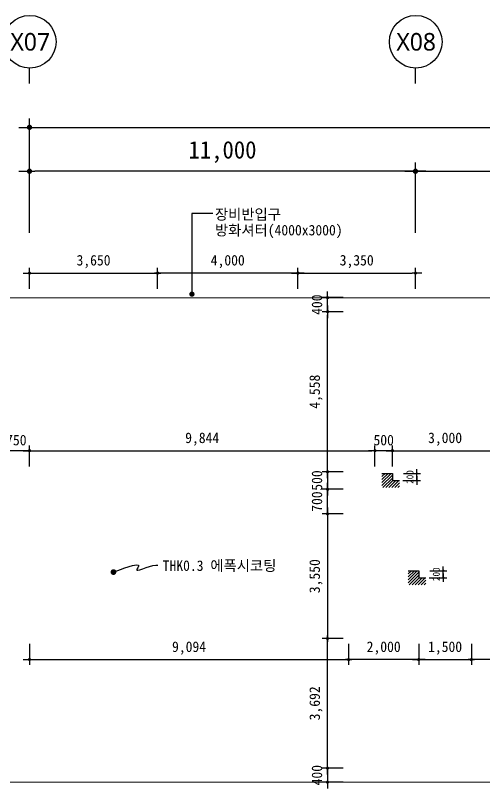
# Model space of a CAD drawing. Header units: inches. Extents: x 3675 to 732988, y -33059 to 70575.
# Drawn here: x 229963 to 243332, y 13283 to 35300 of the extents above; entities that cross this region are included whole.
import ezdxf
from ezdxf.enums import TextEntityAlignment as Align

# ---------------------------------------------------------------- set-up
doc = ezdxf.new("R2010")
doc.units = ezdxf.units.IN
doc.header["$MEASUREMENT"] = 0
doc.linetypes.add('CEN', pattern=[62, 60, -1, 0, -1])
doc.layers.get('0').update_dxf_attribs({"linetype": 'CONTINUOUS'})
for name, color, linetype, lineweight in [('A-AXIS-BUBL', 7, 'CONTINUOUS', 25), ('A-AXIS-LINE', 1, 'CEN', 15), ('A-DIMS', 7, 'CONTINUOUS', 25), ('A-MKXS-LEAD', 7, 'CONTINUOUS', 25), ('A-MKXS-TEXT1', 3, 'CONTINUOUS', 25), ('A-XXXX-HATC', 8, 'CONTINUOUS', 18), ('A-XXXX-SYMB', 7, 'CONTINUOUS', 25), ('A-XXXX-TXT2', 3, 'CONTINUOUS', 25)]:
    doc.layers.add(name, color=color, linetype=linetype, lineweight=lineweight)
doc.styles.add('HY울릉도L', font='H2GTRE.TTF')
doc.styles.add('돋움체', font='')
doc.styles.add('맑은고딕', font='malgun.ttf')
doc.styles.get('돋움체').set_extended_font_data('DotumChe')
doc.dimstyles.new('CDIM', dxfattribs={"dimtxt": 2, "dimasz": 0.6, "dimexe": 1, "dimexo": 1, "dimgap": 1, "dimtad": 1, "dimdec": 0, "dimrnd": 0.5, "dimzin": 0, "dimdsep": 32, "dimlunit": 6, "dimtxsty": 'HY울릉도L', "dimblk1": '_CIDOT', "dimblk2": '_CIDOT', "dimsah": 1, "dimcen": 4.5, "dimclrd": 2, "dimclre": 2, "dimclrt": 7, "dimadec": 0, "dimazin": 0, "dimtfac": 1, "dimtdec": 0, "dimtix": 1, "dimtmove": 2, "dimatfit": 1, "dimldrblk": '_CIDOT', "dimfxl": 1, "dimtolj": 1, "dimtzin": 0, "dimlwd": -1, "dimarcsym": 0})

# ---------------------------------------------------------------- blocks, each defined once
blk = doc.blocks.new('_CIDOT')
at = {"color": 0, "linetype": 'ByBlock'}
blk.add_line((2, 0), (-1, 0), dxfattribs=at)
at = {"color": 0, "linetype": 'ByBlock', "const_width": 0.5}
blk.add_lwpolyline([(-0.25, 0, 1), (0.25, 0, 1)], format="xyb", close=True, dxfattribs=at)
blk = doc.blocks.new('*D316')
at = {"layer": 'A-DIMS', "lineweight": -2, "transparency": 16777216}
for p, q in [((230363, 29113), (230363, 31113)), ((241363, 29113), (241363, 31113))]:
    blk.add_line(p, q, dxfattribs=at)
at = {"layer": 'A-DIMS', "transparency": 16777216}
blk.add_line((241213, 30863), (230513, 30863), dxfattribs=at)
at = {"layer": 'A-DIMS', "transparency": 16777216, "xscale": 150, "yscale": 150, "zscale": 150, "rotation": 180}
blk.add_blockref('_CIDOT', (230363, 30863), dxfattribs=at)
at = {"layer": 'A-DIMS', "transparency": 16777216, "xscale": 150, "yscale": 150, "zscale": 150}
blk.add_blockref('_CIDOT', (241363, 30863), dxfattribs=at)
at = {"layer": 'A-DIMS', "color": 3, "transparency": 16777216, "insert": (235863, 31410), "char_height": 500, "attachment_point": 5, "style": '돋움체'}
blk.add_mtext('\\A1;11,000', dxfattribs=at)
blk = doc.blocks.new('*D317')
at = {"layer": 'A-DIMS', "lineweight": -2, "transparency": 16777216}
for p, q in [((230363, 29113), (230363, 32363)), ((285363, 29113), (285363, 32363))]:
    blk.add_line(p, q, dxfattribs=at)
at = {"layer": 'A-DIMS', "transparency": 16777216}
blk.add_line((230513, 32113), (285213, 32113), dxfattribs=at)
at = {"layer": 'A-DIMS', "transparency": 16777216, "xscale": 150, "yscale": 150, "zscale": 150, "rotation": 180}
blk.add_blockref('_CIDOT', (230363, 32113), dxfattribs=at)
at = {"layer": 'A-DIMS', "transparency": 16777216, "xscale": 150, "yscale": 150, "zscale": 150}
blk.add_blockref('_CIDOT', (285363, 32113), dxfattribs=at)
at = {"layer": 'A-DIMS', "color": 3, "transparency": 16777216, "insert": (257863, 32660), "char_height": 500, "attachment_point": 5, "style": '돋움체'}
blk.add_mtext('\\A1;55,000', dxfattribs=at)
blk = doc.blocks.new('*D313')
at = {"layer": 'A-DIMS', "lineweight": -2, "transparency": 16777216}
for p, q in [((241363, 29113), (241363, 31113)), ((252363, 29113), (252363, 31113))]:
    blk.add_line(p, q, dxfattribs=at)
at = {"layer": 'A-DIMS', "transparency": 16777216}
blk.add_line((241513, 30863), (252213, 30863), dxfattribs=at)
at = {"layer": 'A-DIMS', "transparency": 16777216, "xscale": 150, "yscale": 150, "zscale": 150, "rotation": 180}
blk.add_blockref('_CIDOT', (241363, 30863), dxfattribs=at)
at = {"layer": 'A-DIMS', "transparency": 16777216, "xscale": 150, "yscale": 150, "zscale": 150}
blk.add_blockref('_CIDOT', (252363, 30863), dxfattribs=at)
at = {"layer": 'A-DIMS', "color": 3, "transparency": 16777216, "insert": (246863, 31410), "char_height": 500, "attachment_point": 5, "style": '돋움체'}
blk.add_mtext('\\A1;11,000', dxfattribs=at)
blk = doc.blocks.new('*D356')
at = {"layer": 'A-DIMS', "lineweight": -2, "transparency": 16777216}
for p, q in [((239307, 21105), (238707, 21105)), ((239307, 17555), (238707, 17555))]:
    blk.add_line(p, q, dxfattribs=at)
at = {"layer": 'A-DIMS', "transparency": 16777216}
blk.add_line((238857, 21015), (238857, 17645), dxfattribs=at)
at = {"layer": 'A-DIMS', "transparency": 16777216, "xscale": 90, "yscale": 90, "zscale": 90}
for p, rotation in [((238857, 21105), 90), ((238857, 17555), 270)]:
    blk.add_blockref('_CIDOT', p, dxfattribs=dict(at, rotation=rotation))
at = {"layer": 'A-DIMS', "color": 3, "transparency": 16777216, "insert": (238528, 19330), "char_height": 300, "attachment_point": 5, "rotation": 90, "style": '돋움체'}
blk.add_mtext('\\A1;3,550', dxfattribs=at)
blk = doc.blocks.new('*D354')
at = {"layer": 'A-DIMS', "lineweight": -2, "transparency": 16777216}
for p, q in [((239307, 17555), (238707, 17555)), ((239307, 13863), (238707, 13863))]:
    blk.add_line(p, q, dxfattribs=at)
at = {"layer": 'A-DIMS', "transparency": 16777216}
blk.add_line((238857, 13953), (238857, 17465), dxfattribs=at)
at = {"layer": 'A-DIMS', "transparency": 16777216, "xscale": 90, "yscale": 90, "zscale": 90}
for p, rotation in [((238857, 17555), 90), ((238857, 13863), 270)]:
    blk.add_blockref('_CIDOT', p, dxfattribs=dict(at, rotation=rotation))
at = {"layer": 'A-DIMS', "color": 3, "transparency": 16777216, "insert": (238528, 15709), "char_height": 300, "attachment_point": 5, "rotation": 90, "style": '돋움체'}
blk.add_mtext('\\A1;3,692', dxfattribs=at)
blk = doc.blocks.new('*D355')
at = {"layer": 'A-DIMS', "transparency": 16777216}
for p, q in [((238857, 27353), (238857, 27443)), ((238857, 26863), (238857, 27263)), ((238857, 26773), (238857, 26683))]:
    blk.add_line(p, q, dxfattribs=at)
at = {"layer": 'A-DIMS', "lineweight": -2, "transparency": 16777216}
for p, q in [((239307, 27263), (238707, 27263)), ((239307, 26863), (238707, 26863))]:
    blk.add_line(p, q, dxfattribs=at)
at = {"layer": 'A-DIMS', "transparency": 16777216, "xscale": 90, "yscale": 90, "zscale": 90}
for p, rotation in [((238857, 27263), 270), ((238857, 26863), 90)]:
    blk.add_blockref('_CIDOT', p, dxfattribs=dict(at, rotation=rotation))
at = {"layer": 'A-DIMS', "color": 3, "transparency": 16777216, "insert": (238556, 27063), "char_height": 300, "attachment_point": 5, "rotation": 90, "style": '돋움체'}
blk.add_mtext('\\A1;400', dxfattribs=at)
blk = doc.blocks.new('*D357')
at = {"layer": 'A-DIMS', "lineweight": -2, "transparency": 16777216}
for p, q in [((230363, 27513), (230363, 28113)), ((234013, 27513), (234013, 28113))]:
    blk.add_line(p, q, dxfattribs=at)
at = {"layer": 'A-DIMS', "transparency": 16777216}
blk.add_line((230453, 27963), (233923, 27963), dxfattribs=at)
at = {"layer": 'A-DIMS', "transparency": 16777216, "xscale": 90, "yscale": 90, "zscale": 90, "rotation": 180}
blk.add_blockref('_CIDOT', (230363, 27963), dxfattribs=at)
at = {"layer": 'A-DIMS', "transparency": 16777216, "xscale": 90, "yscale": 90, "zscale": 90}
blk.add_blockref('_CIDOT', (234013, 27963), dxfattribs=at)
at = {"layer": 'A-DIMS', "color": 3, "transparency": 16777216, "insert": (232188, 28291), "char_height": 300, "attachment_point": 5, "style": '돋움체'}
blk.add_mtext('\\A1;3,650', dxfattribs=at)
blk = doc.blocks.new('*D358')
at = {"layer": 'A-DIMS', "lineweight": -2, "transparency": 16777216}
for p, q in [((234013, 27513), (234013, 28113)), ((238013, 27513), (238013, 28113))]:
    blk.add_line(p, q, dxfattribs=at)
at = {"layer": 'A-DIMS', "transparency": 16777216}
blk.add_line((237923, 27963), (234103, 27963), dxfattribs=at)
at = {"layer": 'A-DIMS', "transparency": 16777216, "xscale": 90, "yscale": 90, "zscale": 90, "rotation": 180}
blk.add_blockref('_CIDOT', (234013, 27963), dxfattribs=at)
at = {"layer": 'A-DIMS', "transparency": 16777216, "xscale": 90, "yscale": 90, "zscale": 90}
blk.add_blockref('_CIDOT', (238013, 27963), dxfattribs=at)
at = {"layer": 'A-DIMS', "color": 3, "transparency": 16777216, "insert": (236013, 28291), "char_height": 300, "attachment_point": 5, "style": '돋움체'}
blk.add_mtext('\\A1;4,000', dxfattribs=at)
blk = doc.blocks.new('*D359')
at = {"layer": 'A-DIMS', "lineweight": -2, "transparency": 16777216}
for p, q in [((238013, 27513), (238013, 28113)), ((241363, 27513), (241363, 28113))]:
    blk.add_line(p, q, dxfattribs=at)
at = {"layer": 'A-DIMS', "transparency": 16777216}
blk.add_line((238103, 27963), (241273, 27963), dxfattribs=at)
at = {"layer": 'A-DIMS', "transparency": 16777216, "xscale": 90, "yscale": 90, "zscale": 90, "rotation": 180}
blk.add_blockref('_CIDOT', (238013, 27963), dxfattribs=at)
at = {"layer": 'A-DIMS', "transparency": 16777216, "xscale": 90, "yscale": 90, "zscale": 90}
blk.add_blockref('_CIDOT', (241363, 27963), dxfattribs=at)
at = {"layer": 'A-DIMS', "color": 3, "transparency": 16777216, "insert": (239688, 28291), "char_height": 300, "attachment_point": 5, "style": '돋움체'}
blk.add_mtext('\\A1;3,350', dxfattribs=at)
blk = doc.blocks.new('*D362')
at = {"layer": 'A-DIMS', "transparency": 16777216}
for p, q in [((229523, 22905), (229433, 22905)), ((230363, 22905), (229613, 22905)), ((230453, 22905), (230543, 22905))]:
    blk.add_line(p, q, dxfattribs=at)
at = {"layer": 'A-DIMS', "lineweight": -2, "transparency": 16777216}
for p, q in [((229613, 22455), (229613, 23055)), ((230363, 22455), (230363, 23055))]:
    blk.add_line(p, q, dxfattribs=at)
at = {"layer": 'A-DIMS', "transparency": 16777216, "xscale": 90, "yscale": 90, "zscale": 90}
blk.add_blockref('_CIDOT', (229613, 22905), dxfattribs=at)
at = {"layer": 'A-DIMS', "transparency": 16777216, "xscale": 90, "yscale": 90, "zscale": 90, "rotation": 180}
blk.add_blockref('_CIDOT', (230363, 22905), dxfattribs=at)
at = {"layer": 'A-DIMS', "color": 3, "transparency": 16777216, "insert": (229988, 23205), "char_height": 300, "attachment_point": 5, "style": '돋움체'}
blk.add_mtext('\\A1;750', dxfattribs=at)
blk = doc.blocks.new('*D665')
at = {"layer": 'A-DIMS', "lineweight": -2, "transparency": 16777216}
for p, q in [((239307, 21805), (238707, 21805)), ((239307, 21105), (238707, 21105))]:
    blk.add_line(p, q, dxfattribs=at)
at = {"layer": 'A-DIMS', "transparency": 16777216}
for p, q in [((238857, 21895), (238857, 21985)), ((238857, 21105), (238857, 21805)), ((238857, 21015), (238857, 20925))]:
    blk.add_line(p, q, dxfattribs=at)
at = {"layer": 'A-DIMS', "transparency": 16777216, "xscale": 90, "yscale": 90, "zscale": 90}
for p, rotation in [((238857, 21805), 270), ((238857, 21105), 90)]:
    blk.add_blockref('_CIDOT', p, dxfattribs=dict(at, rotation=rotation))
at = {"layer": 'A-DIMS', "color": 3, "transparency": 16777216, "insert": (238556, 21455), "char_height": 300, "attachment_point": 5, "rotation": 90, "style": '돋움체'}
blk.add_mtext('\\A1;700', dxfattribs=at)
blk = doc.blocks.new('*D666')
at = {"layer": 'A-DIMS', "transparency": 16777216}
for p, q in [((238857, 22395), (238857, 22485)), ((238857, 22305), (238857, 21805)), ((238857, 21715), (238857, 21625))]:
    blk.add_line(p, q, dxfattribs=at)
at = {"layer": 'A-DIMS', "lineweight": -2, "transparency": 16777216}
for p, q in [((239307, 22305), (238707, 22305)), ((239307, 21805), (238707, 21805))]:
    blk.add_line(p, q, dxfattribs=at)
at = {"layer": 'A-DIMS', "transparency": 16777216, "xscale": 90, "yscale": 90, "zscale": 90}
for p, rotation in [((238857, 22305), 270), ((238857, 21805), 90)]:
    blk.add_blockref('_CIDOT', p, dxfattribs=dict(at, rotation=rotation))
at = {"layer": 'A-DIMS', "color": 3, "transparency": 16777216, "insert": (238556, 22055), "char_height": 300, "attachment_point": 5, "rotation": 90, "style": '돋움체'}
blk.add_mtext('\\A1;500', dxfattribs=at)
blk = doc.blocks.new('*D667')
at = {"layer": 'A-DIMS', "lineweight": -2, "transparency": 16777216}
for p, q in [((239307, 26863), (238707, 26863)), ((239307, 22305), (238707, 22305))]:
    blk.add_line(p, q, dxfattribs=at)
at = {"layer": 'A-DIMS', "transparency": 16777216}
blk.add_line((238857, 22395), (238857, 26773), dxfattribs=at)
at = {"layer": 'A-DIMS', "transparency": 16777216, "xscale": 90, "yscale": 90, "zscale": 90}
for p, rotation in [((238857, 26863), 90), ((238857, 22305), 270)]:
    blk.add_blockref('_CIDOT', p, dxfattribs=dict(at, rotation=rotation))
at = {"layer": 'A-DIMS', "color": 3, "transparency": 16777216, "insert": (238528, 24584), "char_height": 300, "attachment_point": 5, "rotation": 90, "style": '돋움체'}
blk.add_mtext('\\A1;4,558', dxfattribs=at)
blk = doc.blocks.new('*D668')
at = {"layer": 'A-DIMS', "lineweight": -2, "transparency": 16777216}
for p, q in [((240707, 22455), (240707, 23055)), ((243707, 22455), (243707, 23055))]:
    blk.add_line(p, q, dxfattribs=at)
at = {"layer": 'A-DIMS', "transparency": 16777216}
blk.add_line((240797, 22905), (243617, 22905), dxfattribs=at)
at = {"layer": 'A-DIMS', "transparency": 16777216, "xscale": 90, "yscale": 90, "zscale": 90, "rotation": 180}
blk.add_blockref('_CIDOT', (240707, 22905), dxfattribs=at)
at = {"layer": 'A-DIMS', "transparency": 16777216, "xscale": 90, "yscale": 90, "zscale": 90}
blk.add_blockref('_CIDOT', (243707, 22905), dxfattribs=at)
at = {"layer": 'A-DIMS', "color": 3, "transparency": 16777216, "insert": (242207, 23233), "char_height": 300, "attachment_point": 5, "style": '돋움체'}
blk.add_mtext('\\A1;3,000', dxfattribs=at)
blk = doc.blocks.new('*D670')
at = {"layer": 'A-DIMS', "lineweight": -2, "transparency": 16777216}
for p, q in [((230363, 22455), (230363, 23055)), ((240207, 22455), (240207, 23055))]:
    blk.add_line(p, q, dxfattribs=at)
at = {"layer": 'A-DIMS', "transparency": 16777216}
blk.add_line((230453, 22905), (240117, 22905), dxfattribs=at)
at = {"layer": 'A-DIMS', "transparency": 16777216, "xscale": 90, "yscale": 90, "zscale": 90, "rotation": 180}
blk.add_blockref('_CIDOT', (230363, 22905), dxfattribs=at)
at = {"layer": 'A-DIMS', "transparency": 16777216, "xscale": 90, "yscale": 90, "zscale": 90}
blk.add_blockref('_CIDOT', (240207, 22905), dxfattribs=at)
at = {"layer": 'A-DIMS', "color": 3, "transparency": 16777216, "insert": (235285, 23233), "char_height": 300, "attachment_point": 5, "style": '돋움체'}
blk.add_mtext('\\A1;9,844', dxfattribs=at)
blk = doc.blocks.new('*D671')
at = {"layer": 'A-DIMS', "transparency": 16777216}
for p, q in [((240117, 22905), (240027, 22905)), ((240707, 22905), (240207, 22905)), ((240797, 22905), (240887, 22905))]:
    blk.add_line(p, q, dxfattribs=at)
at = {"layer": 'A-DIMS', "lineweight": -2, "transparency": 16777216}
for p, q in [((240207, 22455), (240207, 23055)), ((240707, 22455), (240707, 23055))]:
    blk.add_line(p, q, dxfattribs=at)
at = {"layer": 'A-DIMS', "transparency": 16777216, "xscale": 90, "yscale": 90, "zscale": 90}
blk.add_blockref('_CIDOT', (240207, 22905), dxfattribs=at)
at = {"layer": 'A-DIMS', "transparency": 16777216, "xscale": 90, "yscale": 90, "zscale": 90, "rotation": 180}
blk.add_blockref('_CIDOT', (240707, 22905), dxfattribs=at)
at = {"layer": 'A-DIMS', "color": 3, "transparency": 16777216, "insert": (240457, 23205), "char_height": 300, "attachment_point": 5, "style": '돋움체'}
blk.add_mtext('\\A1;500', dxfattribs=at)
blk = doc.blocks.new('*D691')
at = {"layer": 'A-DIMS', "lineweight": -2, "transparency": 16777216}
for p, q in [((241457, 17405), (241457, 16805)), ((242957, 17405), (242957, 16805))]:
    blk.add_line(p, q, dxfattribs=at)
at = {"layer": 'A-DIMS', "transparency": 16777216}
blk.add_line((241547, 16955), (242867, 16955), dxfattribs=at)
at = {"layer": 'A-DIMS', "transparency": 16777216, "xscale": 90, "yscale": 90, "zscale": 90, "rotation": 180}
blk.add_blockref('_CIDOT', (241457, 16955), dxfattribs=at)
at = {"layer": 'A-DIMS', "transparency": 16777216, "xscale": 90, "yscale": 90, "zscale": 90}
blk.add_blockref('_CIDOT', (242957, 16955), dxfattribs=at)
at = {"layer": 'A-DIMS', "color": 3, "transparency": 16777216, "insert": (242207, 17283), "char_height": 300, "attachment_point": 5, "style": '돋움체'}
blk.add_mtext('\\A1;1,500', dxfattribs=at)
blk = doc.blocks.new('*D692')
at = {"layer": 'A-DIMS', "lineweight": -2, "transparency": 16777216}
for p, q in [((239457, 17405), (239457, 16805)), ((241457, 17405), (241457, 16805))]:
    blk.add_line(p, q, dxfattribs=at)
at = {"layer": 'A-DIMS', "transparency": 16777216}
blk.add_line((241367, 16955), (239547, 16955), dxfattribs=at)
at = {"layer": 'A-DIMS', "transparency": 16777216, "xscale": 90, "yscale": 90, "zscale": 90, "rotation": 180}
blk.add_blockref('_CIDOT', (239457, 16955), dxfattribs=at)
at = {"layer": 'A-DIMS', "transparency": 16777216, "xscale": 90, "yscale": 90, "zscale": 90}
blk.add_blockref('_CIDOT', (241457, 16955), dxfattribs=at)
at = {"layer": 'A-DIMS', "color": 3, "transparency": 16777216, "insert": (240457, 17283), "char_height": 300, "attachment_point": 5, "style": '돋움체'}
blk.add_mtext('\\A1;2,000', dxfattribs=at)
blk = doc.blocks.new('*D693')
at = {"layer": 'A-DIMS', "lineweight": -2, "transparency": 16777216}
for p, q in [((230363, 17405), (230363, 16805)), ((239457, 17405), (239457, 16805))]:
    blk.add_line(p, q, dxfattribs=at)
at = {"layer": 'A-DIMS', "transparency": 16777216}
blk.add_line((230453, 16955), (239367, 16955), dxfattribs=at)
at = {"layer": 'A-DIMS', "transparency": 16777216, "xscale": 90, "yscale": 90, "zscale": 90, "rotation": 180}
blk.add_blockref('_CIDOT', (230363, 16955), dxfattribs=at)
at = {"layer": 'A-DIMS', "transparency": 16777216, "xscale": 90, "yscale": 90, "zscale": 90}
blk.add_blockref('_CIDOT', (239457, 16955), dxfattribs=at)
at = {"layer": 'A-DIMS', "color": 3, "transparency": 16777216, "insert": (234910, 17283), "char_height": 300, "attachment_point": 5, "style": '돋움체'}
blk.add_mtext('\\A1;9,094', dxfattribs=at)
blk = doc.blocks.new('*D695')
at = {"layer": 'A-DIMS', "lineweight": -2, "transparency": 16777216}
for p, q in [((242957, 17405), (242957, 16805)), ((244957, 17405), (244957, 16805))]:
    blk.add_line(p, q, dxfattribs=at)
at = {"layer": 'A-DIMS', "transparency": 16777216}
blk.add_line((244867, 16955), (243047, 16955), dxfattribs=at)
at = {"layer": 'A-DIMS', "transparency": 16777216, "xscale": 90, "yscale": 90, "zscale": 90, "rotation": 180}
blk.add_blockref('_CIDOT', (242957, 16955), dxfattribs=at)
at = {"layer": 'A-DIMS', "transparency": 16777216, "xscale": 90, "yscale": 90, "zscale": 90}
blk.add_blockref('_CIDOT', (244957, 16955), dxfattribs=at)
at = {"layer": 'A-DIMS', "color": 3, "transparency": 16777216, "insert": (243957, 17283), "char_height": 300, "attachment_point": 5, "style": '돋움체'}
blk.add_mtext('\\A1;2,000', dxfattribs=at)
blk = doc.blocks.new('*D713')
at = {"layer": 'A-DIMS', "lineweight": -2, "transparency": 16777216}
for p, q in [((241019, 22255), (241506, 22255)), ((241007, 22055), (241506, 22055))]:
    blk.add_line(p, q, dxfattribs=at)
at = {"layer": 'A-DIMS', "transparency": 16777216}
for p, q in [((241406, 22315), (241406, 22375)), ((241406, 22055), (241406, 22255)), ((241406, 21995), (241406, 21935))]:
    blk.add_line(p, q, dxfattribs=at)
at = {"layer": 'A-DIMS', "transparency": 16777216, "xscale": 60, "yscale": 60, "zscale": 60}
for p, rotation in [((241406, 22255), 270), ((241406, 22055), 90)]:
    blk.add_blockref('_CIDOT', p, dxfattribs=dict(at, rotation=rotation))
at = {"layer": 'A-DIMS', "color": 3, "transparency": 16777216, "insert": (241206, 22155), "char_height": 200, "attachment_point": 5, "rotation": 90, "style": '돋움체'}
blk.add_mtext('\\A1;200', dxfattribs=at)
blk = doc.blocks.new('*D714')
at = {"layer": 'A-DIMS', "transparency": 16777216}
for p, q in [((242156, 19547), (242156, 19607)), ((242156, 19287), (242156, 19487)), ((242156, 19227), (242156, 19167))]:
    blk.add_line(p, q, dxfattribs=at)
at = {"layer": 'A-DIMS', "lineweight": -2, "transparency": 16777216}
for p, q in [((241769, 19487), (242256, 19487)), ((241757, 19287), (242256, 19287))]:
    blk.add_line(p, q, dxfattribs=at)
at = {"layer": 'A-DIMS', "transparency": 16777216, "xscale": 60, "yscale": 60, "zscale": 60}
for p, rotation in [((242156, 19487), 270), ((242156, 19287), 90)]:
    blk.add_blockref('_CIDOT', p, dxfattribs=dict(at, rotation=rotation))
at = {"layer": 'A-DIMS', "color": 3, "transparency": 16777216, "insert": (241956, 19387), "char_height": 200, "attachment_point": 5, "rotation": 90, "style": '돋움체'}
blk.add_mtext('\\A1;200', dxfattribs=at)
blk = doc.blocks.new('*D815')
at = {"layer": 'A-DIMS', "transparency": 16777216}
for p, q in [((238857, 13953), (238857, 14043)), ((238857, 13863), (238857, 13463)), ((238857, 13373), (238857, 13283))]:
    blk.add_line(p, q, dxfattribs=at)
at = {"layer": 'A-DIMS', "lineweight": -2, "transparency": 16777216}
for p, q in [((239307, 13863), (238707, 13863)), ((239307, 13463), (238707, 13463))]:
    blk.add_line(p, q, dxfattribs=at)
at = {"layer": 'A-DIMS', "transparency": 16777216, "xscale": 90, "yscale": 90, "zscale": 90}
for p, rotation in [((238857, 13863), 270), ((238857, 13463), 90)]:
    blk.add_blockref('_CIDOT', p, dxfattribs=dict(at, rotation=rotation))
at = {"layer": 'A-DIMS', "color": 3, "transparency": 16777216, "insert": (238556, 13663), "char_height": 300, "attachment_point": 5, "rotation": 90, "style": '돋움체'}
blk.add_mtext('\\A1;400', dxfattribs=at)

msp = doc.modelspace()

# ---------------------------------------------------------------- hatches: boundary and pattern name
at = {"layer": 'A-XXXX-HATC'}
h = msp.add_hatch(dxfattribs=at)
h.set_pattern_fill('BRICK', color=256, scale=60.000001, style=0)
h.set_pattern_definition([(45, (128143.28, -58278.216), (-42.426407, 42.426407), [])])
h.paths.add_polyline_path([(240406.7, 21854.6), (240406.7, 22254.6), (240706.7, 22254.6), (240706.7, 22054.6), (240906.7, 22054.6), (240906.7, 21854.6)])
h = msp.add_hatch(dxfattribs=at)
h.set_pattern_fill('BRICK', color=256, scale=60.000001, style=0)
h.set_pattern_definition([(45, (128893.28, -61046.19), (-42.426407, 42.426407), [])])
h.paths.add_polyline_path([(241156.7, 19086.7), (241156.7, 19486.7), (241456.7, 19486.7), (241456.7, 19286.7), (241656.7, 19286.7), (241656.7, 19086.7)])

# ---------------------------------------------------------------- linework, layer by layer
for p, q in [((234992, 29662.5), (234992, 27362.5)), ((235592, 29662.5), (234992, 29662.5))]:
    msp.add_line(p, q)
at = {"layer": 'A-AXIS-BUBL', "ltscale": 0.2}
for p, q in [((230362.5, 33362.5), (230362.5, 33800)), ((241362.5, 33362.5), (241362.5, 33800))]:
    msp.add_line(p, q, dxfattribs=at)
for centre in [(230369.9, 34550), (241369.9, 34550)]:
    msp.add_circle(centre, 750, dxfattribs=at)
at = {"layer": 'A-AXIS-LINE'}
for p, q in [((285912.5, 27262.5), (228362.5, 27262.5)), ((285912.5, 13462.5), (228362.5, 13462.5))]:
    msp.add_line(p, q, dxfattribs=at)
at = {"layer": 'A-MKXS-LEAD'}
for points, const_width in [([(234954.5, 27362.5, -1), (235029.5, 27362.5, -1)], 75), ([(232715, 19450.5, 1), (232798, 19442.3, 1)], 80)]:
    msp.add_lwpolyline(points, format="xyb", close=True, dxfattribs=dict(at, const_width=const_width))
msp.add_lwpolyline([(232756.5, 19446.4), (233082.3, 19569.3), (233294.7, 19635.6), (233415.5, 19657.1), (233466.8, 19645.4), (233470.6, 19612.4), (233449, 19569.8), (233423.9, 19529.1), (233417.4, 19502.2), (233446.2, 19497.8), (233506.6, 19512.5), (233589.5, 19539.8), (233685.8, 19573.5), (233786.5, 19607.2), (233882.5, 19634.4), (233964.9, 19648.8), (234024.4, 19643.9)], dxfattribs=at)
at = {"layer": 'A-XXXX-SYMB'}
for points in [[(240406.7, 22254.6), (240556.7, 22254.6), (240706.7, 22254.6), (240706.7, 22054.6), (240906.7, 22054.6)], [(241156.7, 19486.7), (241306.7, 19486.7), (241456.7, 19486.7), (241456.7, 19286.7), (241656.7, 19286.7)]]:
    msp.add_lwpolyline(points, dxfattribs=at)

# ---------------------------------------------------------------- texts
at = {"layer": 'A-MKXS-TEXT1', "style": '돋움체'}
for s, p in [('장비반입구', (235647.7, 29636.3)), ('방화셔터(4000x3000)', (235647.7, 29186.3)), ('THK0.3 에폭시코팅', (234158.9, 19630.9))]:
    msp.add_text(s, height=300, dxfattribs=at).set_placement(p, align=Align.MIDDLE_LEFT)
at = {"layer": 'A-XXXX-TXT2', "ltscale": 0.2, "style": '맑은고딕'}
for s, p in [('X07', (230383.8, 34550.3)), ('X08', (241383.8, 34550.3))]:
    msp.add_text(s, height=500, dxfattribs=at).set_placement(p, align=Align.MIDDLE_CENTER)

# ---------------------------------------------------------------- dimensions: what is measured, and where the dimension line sits
at = {"layer": 'A-DIMS'}
for base, p1, p2, override, picture, middle in [((285362.5, 32112.5), (230362.5, 28862.5), (285362.5, 28862.5), {"dimscale": 250, "dimtxsty": '돋움체', "dimclrd": 256, "dimclre": 256, "dimclrt": 3}, '*D317', (257862.5, 32660.1)), ((252362.5, 30862.5), (241362.5, 28862.5), (252362.5, 28862.5), {"dimscale": 250, "dimtxsty": '돋움체', "dimclrd": 256, "dimclre": 256, "dimclrt": 3}, '*D313', (246862.5, 31410.1)), ((234012.5, 27962.5), (230362.5, 27362.5), (234012.5, 27362.5), {"dimscale": 150, "dimtxsty": '돋움체', "dimclrd": 256, "dimclre": 256, "dimclrt": 3}, '*D357', (232187.5, 28291.1)), ((241362.5, 27962.5), (238012.5, 27362.5), (241362.5, 27362.5), {"dimscale": 150, "dimtxsty": '돋움체', "dimclrd": 256, "dimclre": 256, "dimclrt": 3}, '*D359', (239687.5, 28291.1)), ((240206.7, 22904.6), (230362.5, 22304.6), (240206.7, 22304.6), {"dimscale": 150, "dimtxsty": '돋움체', "dimclrd": 256, "dimclre": 256, "dimclrt": 3}, '*D670', (235284.6, 23233.2)), ((243706.7, 22904.6), (240706.7, 22304.6), (243706.7, 22304.6), {"dimscale": 150, "dimtxsty": '돋움체', "dimclrd": 256, "dimclre": 256, "dimclrt": 3}, '*D668', (242206.7, 23233.2)), ((242956.7, 16954.6), (241456.7, 17554.6), (242956.7, 17554.6), {"dimscale": 150, "dimtxsty": '돋움체', "dimclrd": 256, "dimclre": 256, "dimclrt": 3}, '*D691', (242206.7, 17283.2))]:
    dim = msp.add_linear_dim(base=base, p1=p1, p2=p2, dimstyle='CDIM', override=override, dxfattribs=at)
    dim.commit()
    dim.dimension.update_dxf_attribs({"geometry": picture, "text_midpoint": middle})
for base, p1, p2, angle, override, picture, middle in [((230362.5, 30862.5), (241362.5, 28862.5), (230362.5, 28862.5), 180, {"dimscale": 250, "dimtxsty": '돋움체', "dimclrd": 256, "dimclre": 256, "dimclrt": 3}, '*D316', (235862.5, 31410.1)), ((234012.5, 27962.5), (238012.5, 27362.5), (234012.5, 27362.5), 180, {"dimscale": 150, "dimtxsty": '돋움체', "dimclrd": 256, "dimclre": 256, "dimclrt": 3}, '*D358', (236012.5, 28291.1)), ((238856.7, 27262.5), (239456.7, 26862.5), (239456.7, 27262.5), 90, {"dimscale": 150, "dimtxsty": '돋움체', "dimclrd": 256, "dimclre": 256, "dimclrt": 3}, '*D355', (238556.5, 27062.5)), ((238856.7, 26862.5), (239456.7, 22304.6), (239456.7, 26862.5), 90, {"dimscale": 150, "dimtxsty": '돋움체', "dimclrd": 256, "dimclre": 256, "dimclrt": 3}, '*D667', (238528.1, 24583.6)), ((229612.5, 22904.6), (230362.5, 22304.6), (229612.5, 22304.6), 180, {"dimscale": 150, "dimtxsty": '돋움체', "dimclrd": 256, "dimclre": 256, "dimclrt": 3}, '*D362', (229987.5, 23204.8)), ((240206.7, 22904.6), (240706.7, 22304.6), (240206.7, 22304.6), 180, {"dimscale": 150, "dimtxsty": '돋움체', "dimclrd": 256, "dimclre": 256, "dimclrt": 3}, '*D671', (240456.7, 23204.8)), ((238856.7, 21804.6), (239456.7, 22304.6), (239456.7, 21804.6), 270, {"dimscale": 150, "dimtxsty": '돋움체', "dimclrd": 256, "dimclre": 256, "dimclrt": 3}, '*D666', (238556.5, 22054.6)), ((241405.7, 22254.6), (240906.7, 22054.6), (240918.9, 22254.6), 90, {"dimscale": 100, "dimtxsty": '돋움체', "dimclrd": 256, "dimclre": 256, "dimclrt": 3}, '*D713', (241205.6, 22154.6)), ((238856.7, 21804.6), (239456.7, 21104.6), (239456.7, 21804.6), 90, {"dimscale": 150, "dimtxsty": '돋움체', "dimclrd": 256, "dimclre": 256, "dimclrt": 3}, '*D665', (238556.5, 21454.6)), ((238856.7, 17554.6), (239456.7, 21104.6), (239456.7, 17554.6), 270, {"dimscale": 150, "dimtxsty": '돋움체', "dimclrd": 256, "dimclre": 256, "dimclrt": 3}, '*D356', (238528.1, 19329.6)), ((242155.7, 19486.7), (241656.7, 19286.7), (241668.9, 19486.7), 90, {"dimscale": 100, "dimtxsty": '돋움체', "dimclrd": 256, "dimclre": 256, "dimclrt": 3}, '*D714', (241955.6, 19386.7)), ((238856.7, 17554.6), (239456.7, 13862.5), (239456.7, 17554.6), 90, {"dimscale": 150, "dimtxsty": '돋움체', "dimclrd": 256, "dimclre": 256, "dimclrt": 3}, '*D354', (238528.1, 15708.6)), ((239456.7, 16954.6), (230362.5, 17554.6), (239456.7, 17554.6), 0, {"dimscale": 150, "dimtxsty": '돋움체', "dimclrd": 256, "dimclre": 256, "dimclrt": 3}, '*D693', (234909.6, 17283.2)), ((239456.7, 16954.6), (241456.7, 17554.6), (239456.7, 17554.6), 180, {"dimscale": 150, "dimtxsty": '돋움체', "dimclrd": 256, "dimclre": 256, "dimclrt": 3}, '*D692', (240456.7, 17283.2)), ((242956.7, 16954.6), (244956.7, 17554.6), (242956.7, 17554.6), 180, {"dimscale": 150, "dimtxsty": '돋움체', "dimclrd": 256, "dimclre": 256, "dimclrt": 3}, '*D695', (243956.7, 17283.2)), ((238856.7, 13462.5), (239456.7, 13862.5), (239456.7, 13462.5), 270, {"dimscale": 150, "dimtxsty": '돋움체', "dimclrd": 256, "dimclre": 256, "dimclrt": 3}, '*D815', (238556.5, 13662.5))]:
    dim = msp.add_linear_dim(base=base, p1=p1, p2=p2, angle=angle, dimstyle='CDIM', override=override, dxfattribs=at)
    dim.commit()
    dim.dimension.update_dxf_attribs({"geometry": picture, "text_midpoint": middle})

doc.saveas('drawing.dxf')
